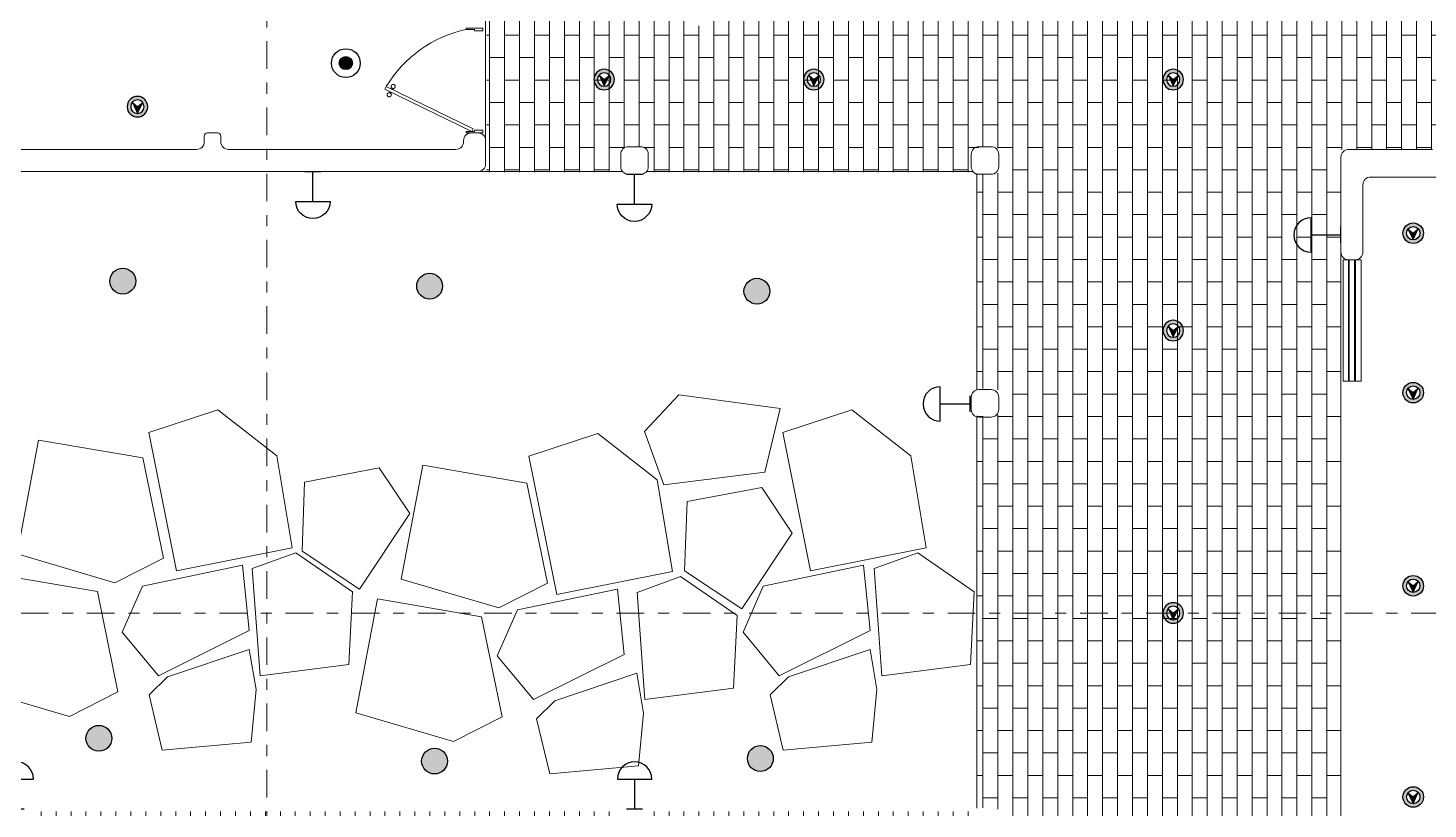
# Model space of a CAD drawing. Header units: metres. Extents: x 14 to 2416, y -346 to 476.
# Drawn here: x 38.55 to 51.24, y -214.12 to -207.04 of the extents above; entities that cross this region are included whole.
import ezdxf

# ---------------------------------------------------------------- set-up
doc = ezdxf.new("R2010")
doc.units = ezdxf.units.M
for name, pattern in [('0', [0]), ('CONTINU', [0]), ('DASHDOT', [1, 0.5, -0.25, 0, -0.25])]:
    doc.linetypes.add(name, pattern=pattern)
doc.layers.get('0').update_dxf_attribs({"linetype": '0', "lineweight": 20})
for name, color, linetype, lineweight in [('A-ANNO-TEXT', 20, 'Continuous', 13), ('A-DOOR', 35, 'Continuous', 5), ('A-SECT-IDEN', 251, 'CONTINU', 9), ('A-WALL', 250, 'Continuous', 20), ('baños', 251, 'Continuous', 0), ('calle', 254, 'Continuous', 0), ('MAVA', 1, 'Continuous', 15), ('piso', 253, 'Continuous', 0)]:
    doc.layers.add(name, color=color, linetype=linetype, lineweight=lineweight)
doc.layers.add('hatch piso', color=253, linetype='Continuous', lineweight=0, transparency=0.7)
doc.layers.add('MAVA LUM', color=1, linetype='Continuous')
doc.layers.add('MAVA Luminarias', color=1, linetype='Continuous')
doc.styles.add('DIMTEXT', font='dim.shx', dxfattribs={"width": 0.75})

# ---------------------------------------------------------------- blocks, each defined once
blk = doc.blocks.new('puerta 1.00')
at = {"layer": 'A-DOOR'}
for p, q in [((-0.15, -0.012), (-0.937, -0.395)), ((-0.138, -0.038), (-0.925, -0.42)), ((-0.138, -0.038), (-0.15, -0.012)), ((-0.895, -0.374), (-0.9, -0.364)), ((-0.878, -0.366), (-0.883, -0.356)), ((-0.937, -0.395), (-0.925, -0.42)), ((-0.882, -0.4), (-0.877, -0.41)), ((-0.865, -0.392), (-0.86, -0.402))]:
    blk.add_line(p, q, dxfattribs=at)
for points in [[(-0.05, 0), (-0.05, -0.025), (-0.125, -0.025), (-0.125, -0.012), (-0.2, -0.012), (-0.2, 0), (-0.05, 0)], [(-0.05, -0.95), (-0.05, -0.925), (-0.125, -0.925), (-0.125, -0.937), (-0.2, -0.937), (-0.2, -0.95), (-0.05, -0.95)]]:
    blk.add_lwpolyline(points, dxfattribs=at)
blk.add_arc((0.037, 0.16), 1.123, 211.1336, 257.8343, dxfattribs=at)
for points in [[(-0.898, -0.364), (-0.903, -0.364), (-0.912, -0.359), (-0.917, -0.35), (-0.917, -0.34), (-0.912, -0.332), (-0.903, -0.327), (-0.893, -0.327), (-0.884, -0.332), (-0.879, -0.34), (-0.879, -0.35), (-0.884, -0.359), (-0.893, -0.364), (-0.898, -0.364)], [(-0.862, -0.439), (-0.867, -0.439), (-0.875, -0.434), (-0.88, -0.426), (-0.88, -0.416), (-0.875, -0.407), (-0.867, -0.402), (-0.857, -0.402), (-0.848, -0.407), (-0.843, -0.416), (-0.843, -0.426), (-0.848, -0.434), (-0.857, -0.439), (-0.862, -0.439)]]:
    blk.add_open_spline(points, degree=2, dxfattribs=at)
blk = doc.blocks.new('PL BASE 1N NASAS 09')
at = {"layer": 'A-DOOR'}
for points in [[(-99.911, -43.15), (-99.861, -43.15), (-99.861, -42.05), (-99.911, -42.05)], [(-99.856, -43.15), (-99.806, -43.15), (-99.806, -42.05), (-99.856, -42.05)], [(-99.798, -43.15), (-99.748, -43.15), (-99.748, -42.05), (-99.798, -42.05)]]:
    blk.add_lwpolyline(points, close=True, dxfattribs=at)
at = {"layer": 'A-WALL'}
for p, q in [((-110.231, -40.93), (-110.231, -40.98)), ((-110.111, -40.9), (-110.201, -40.9)), ((-110.081, -40.93), (-110.081, -40.98)), ((-107.881, -40.97), (-107.881, -40.98)), ((-107.881, -40.97), (-107.881, -40.98)), ((-107.751, -40.9), (-107.811, -40.9)), ((-107.681, -40.97), (-107.681, -41.18)), ((-110.301, -41.05), (-112.399, -41.05)), ((-107.951, -41.05), (-110.011, -41.05)), ((-99.861, -41.05), (-99.101, -41.05)), ((-99.931, -41.12), (-99.931, -42.63)), ((-107.751, -41.25), (-112.401, -41.25)), ((-99.661, -41.3), (-98.726, -41.3)), ((-99.731, -41.37), (-99.731, -41.98))]:
    blk.add_line(p, q, dxfattribs=at)
at = {"layer": 'A-WALL', "transparency": 33554684}
for p, q in [((-99.801, -42.05), (-99.861, -42.05)), ((-99.861, -42.05), (-99.801, -42.05))]:
    blk.add_line(p, q, dxfattribs=at)
at = {"layer": 'A-WALL'}
for points in [[(-106.387, -41.275), (-106.277, -41.275, 0.414214), (-106.207, -41.205), (-106.207, -41.095, 0.414214), (-106.277, -41.025), (-106.387, -41.025, 0.414214), (-106.457, -41.095), (-106.457, -41.205, 0.414214)], [(-103.211, -41.275), (-103.101, -41.275, 0.414214), (-103.031, -41.205), (-103.031, -41.095, 0.414214), (-103.101, -41.025), (-103.211, -41.025, 0.414214), (-103.281, -41.095), (-103.281, -41.205, 0.414214)], [(-103.211, -43.475), (-103.101, -43.475, 0.414214), (-103.031, -43.405), (-103.031, -43.295, 0.414214), (-103.101, -43.225), (-103.211, -43.225, 0.414214), (-103.281, -43.295), (-103.281, -43.405, 0.414214)]]:
    blk.add_lwpolyline(points, format="xyb", close=True, dxfattribs=at)
for centre, radius, start, end in [((-110.301, -40.98), 0.07, 270, 0), ((-110.201, -40.93), 0.03, 90, 180), ((-110.111, -40.93), 0.03, 360, 90), ((-110.011, -40.98), 0.07, 180, 270), ((-107.951, -40.98), 0.07, 270, 360), ((-107.811, -40.97), 0.07, 90, 180), ((-107.751, -40.97), 0.07, 0, 90), ((-99.861, -41.12), 0.07, 90, 180), ((-107.751, -41.18), 0.07, 270, 0), ((-99.661, -41.37), 0.07, 90, 180), ((-99.861, -41.98), 0.07, 180, 270), ((-99.801, -41.98), 0.07, 270, 0)]:
    blk.add_arc(centre, radius, start, end, dxfattribs=at)
at = {"layer": 'piso'}
for p, q in [((-107.681, -39.88), (-107.681, -40.97)), ((-107.751, -41.25), (-106.436, -41.25)), ((-106.227, -41.25), (-103.265, -41.25)), ((-103.231, -41.268), (-103.231, -43.231)), ((-99.931, -41.98), (-99.931, -48.52)), ((-103.231, -43.462), (-103.231, -47.018))]:
    blk.add_line(p, q, dxfattribs=at)
at = {"layer": 'A-DOOR', "xscale": -1, "rotation": 180}
blk.add_blockref('puerta 1.00', (-107.657, -40.9), dxfattribs=at)
blk = doc.blocks.new('PL MUEBLES 1N NASAS 09')
at = {"layer": 'hatch piso'}
h = blk.add_hatch(dxfattribs=at)
h.set_pattern_fill('AR-BRSTD', color=256, scale=0.002, angle=-90)
h.set_pattern_definition([(270, (-8.74588, 232.01007), (0.1354836, -2e-17), []), (0, (-8.74588, 232.01007), (0.1354836, 0.2032), [0.1354836, -0.1354836])])
edge = h.paths.add_edge_path()
edge.add_line((62.33, 47.148), (63.23, 47.148))
edge.add_line((63.23, 47.148), (63.23, 48.448))
edge.add_line((63.23, 48.448), (56.533, 48.448))
edge.add_line((56.533, 48.448), (56.533, 48.273))
edge.add_line((56.533, 48.273), (56.383, 48.273))
edge.add_line((56.383, 48.273), (56.383, 48.454))
edge.add_line((56.383, 48.454), (54.588, 48.454))
edge.add_line((54.588, 48.454), (54.588, 46.948))
edge.add_line((54.588, 46.948), (55.826, 46.948))
edge.add_arc((55.875, 46.997), 0.07, 180, 224.6727, ccw=False)
edge.add_line((55.805, 46.997), (55.805, 47.107))
edge.add_arc((55.875, 47.107), 0.07, 90, 180, ccw=False)
edge.add_line((55.875, 47.177), (55.985, 47.177))
edge.add_arc((55.985, 47.107), 0.07, 0, 90, ccw=False)
edge.add_line((56.055, 47.107), (56.055, 46.997))
edge.add_arc((55.985, 46.997), 0.07, -44.6727, 0, ccw=False)
edge.add_line((56.035, 46.948), (59.026, 46.948))
edge.add_arc((59.075, 46.997), 0.07, 180, 224.6728, ccw=False)
edge.add_line((59.005, 46.997), (59.005, 47.107))
edge.add_arc((59.075, 47.107), 0.07, 90, 180, ccw=False)
edge.add_line((59.075, 47.177), (59.185, 47.177))
edge.add_arc((59.185, 47.107), 0.07, 0, 90, ccw=False)
edge.add_line((59.255, 47.107), (59.255, 46.997))
edge.add_arc((59.185, 46.997), 0.07, -90, 0, ccw=False)
edge.add_line((59.185, 46.927), (59.075, 46.927))
edge.add_arc((59.075, 46.997), 0.07, 229.9948, 270, ccw=False)
edge.add_line((59.03, 46.944), (59.03, 44.972))
edge.add_arc((59.075, 44.918), 0.07, 90, 130.0052, ccw=False)
edge.add_line((59.075, 44.988), (59.185, 44.988))
edge.add_arc((59.185, 44.918), 0.07, 0, 90, ccw=False)
edge.add_line((59.255, 44.918), (59.255, 44.808))
edge.add_arc((59.185, 44.808), 0.07, -90, 0, ccw=False)
edge.add_line((59.185, 44.738), (59.075, 44.738))
edge.add_arc((59.075, 44.808), 0.07, 229.9948, 270, ccw=False)
edge.add_line((59.03, 44.755), (59.03, 41.172))
edge.add_arc((59.075, 41.118), 0.07, 90, 130.0052, ccw=False)
edge.add_line((59.075, 41.188), (59.185, 41.188))
edge.add_arc((59.185, 41.118), 0.07, 0, 90, ccw=False)
edge.add_line((59.255, 41.118), (59.255, 41.008))
edge.add_arc((59.185, 41.008), 0.07, -90, 0, ccw=False)
edge.add_line((59.185, 40.938), (59.075, 40.938))
edge.add_arc((59.075, 41.008), 0.07, 180, 270, ccw=False)
edge.add_line((59.005, 41.008), (59.005, 41.118))
edge.add_arc((59.075, 41.118), 0.07, 149.8481, 180, ccw=False)
edge.add_line((59.015, 41.154), (56.039, 41.154))
edge.add_arc((55.985, 41.109), 0.07, 0, 40.0052, ccw=False)
edge.add_line((56.055, 41.109), (56.055, 40.999))
edge.add_arc((55.985, 40.999), 0.07, -90, 0, ccw=False)
edge.add_line((55.985, 40.929), (55.875, 40.929))
edge.add_arc((55.875, 40.999), 0.07, 180, 270, ccw=False)
edge.add_line((55.805, 40.999), (55.805, 41.109))
edge.add_arc((55.875, 41.109), 0.07, 139.9948, 180, ccw=False)
edge.add_line((55.822, 41.154), (50.436, 41.154))
edge.add_arc((50.383, 41.109), 0.07, 0, 40.0052, ccw=False)
edge.add_line((50.453, 41.109), (50.453, 40.999))
edge.add_arc((50.383, 40.999), 0.07, -90, 0, ccw=False)
edge.add_line((50.383, 40.929), (50.273, 40.929))
edge.add_arc((50.273, 40.999), 0.07, 180, 270, ccw=False)
edge.add_line((50.203, 40.999), (50.203, 41.109))
edge.add_arc((50.273, 41.109), 0.07, 139.9948, 180, ccw=False)
edge.add_line((50.219, 41.154), (46.43, 41.154))
edge.add_line((46.43, 41.154), (46.43, 40.954))
edge.add_line((46.43, 40.954), (44.33, 40.954))
edge.add_line((44.33, 40.954), (44.33, 39.354))
edge.add_line((44.33, 39.354), (47.83, 39.354))
edge.add_line((47.83, 39.354), (47.83, 38.954))
edge.add_line((47.83, 38.954), (62.33, 38.954))
edge.add_line((62.33, 38.954), (62.33, 47.148))
at = {"layer": 'baños'}
blk.add_blockref('PL BASE 1N NASAS 09', (162.262, 88.203), dxfattribs=at)
blk = doc.blocks.new('A$Cbef68299')
blk.add_blockref('PL MUEBLES 1N NASAS 09', (-30.766, -32.053))
blk = doc.blocks.new('A$Cc5be7df0')
at = {"layer": 'A-SECT-IDEN', "linetype": 'DASHDOT', "ltscale": 0.5}
for p, q in [((25.982, 40.617), (25.982, 16.257)), ((58.801, 28.237), (9.145, 28.237))]:
    blk.add_line(p, q, dxfattribs=at)
at = {"layer": 'calle'}
for points in [[(30.633, 30.09), (29.714, 30.213), (29.403, 29.881), (29.58, 29.4), (30.493, 29.512)], [(25.536, 30.078), (26.072, 29.661), (26.211, 28.829), (25.162, 28.62), (24.91, 29.874)], [(31.283, 30.078), (31.818, 29.661), (31.957, 28.829), (30.909, 28.62), (30.656, 29.874)], [(28.981, 29.863), (29.517, 29.445), (29.656, 28.613), (28.608, 28.404), (28.355, 29.658)], [(25.043, 28.735), (24.603, 28.512), (23.718, 28.772), (23.912, 29.804), (24.856, 29.642)], [(28.525, 28.508), (28.084, 28.284), (27.199, 28.544), (27.394, 29.576), (28.337, 29.414)], [(26.3, 28.798), (26.82, 28.452), (27.277, 29.138), (27, 29.553), (26.322, 29.424)], [(29.767, 28.621), (30.286, 28.275), (30.743, 28.96), (30.467, 29.375), (29.789, 29.247)], [(26.725, 27.772), (25.919, 27.669), (25.849, 28.64), (26.245, 28.782), (26.758, 28.429)], [(32.359, 27.772), (31.554, 27.669), (31.484, 28.64), (31.879, 28.782), (32.392, 28.429)], [(24.632, 27.524), (24.192, 27.301), (23.307, 27.561), (23.502, 28.593), (24.445, 28.431)], [(25.761, 28.67), (24.853, 28.48), (24.671, 28.064), (24.998, 27.668), (25.822, 28.078)], [(30.211, 27.557), (29.406, 27.453), (29.336, 28.424), (29.731, 28.567), (30.244, 28.214)], [(31.388, 28.67), (30.48, 28.48), (30.297, 28.064), (30.625, 27.668), (31.449, 28.078)], [(29.158, 28.454), (28.251, 28.265), (28.068, 27.848), (28.396, 27.453), (29.219, 27.862)], [(28.114, 27.297), (27.673, 27.073), (26.788, 27.333), (26.983, 28.365), (27.927, 28.203)], [(25.822, 27.907), (25.08, 27.659), (24.914, 27.495), (25.033, 26.995), (25.838, 27.067), (25.883, 27.544)], [(31.449, 27.907), (30.707, 27.659), (30.541, 27.495), (30.66, 26.995), (31.465, 27.067), (31.509, 27.544)], [(29.334, 27.691), (28.592, 27.443), (28.426, 27.28), (28.545, 26.779), (29.35, 26.852), (29.395, 27.329)]]:
    blk.add_lwpolyline(points, close=True, dxfattribs=at)
at = {"layer": 'A-ANNO-TEXT'}
blk.add_blockref('A$Cbef68299', (4.149, 17.337), dxfattribs=at)
blk = doc.blocks.new('SUPERFICIAL')
at = {"layer": 'MAVA LUM'}
h = blk.add_hatch(color=256, dxfattribs=at)
h.dxf.hatch_style = 1
edge = h.paths.add_edge_path()
edge.add_arc((0.001, 0.002), 0.059, 0, 360)
for radius in [0.13, 0.0593]:
    blk.add_circle((0.001, 0.002, 0), radius, dxfattribs=at)
at = {"ltscale": 1e-05, "style": 'DIMTEXT', "flags": 1}
blk.add_attdef('MULTIPLICADOR', (0.093, 0.469), '', height=0.15, dxfattribs=at)
blk = doc.blocks.new('dl ip')
at = {"layer": 'MAVA', "true_color": 0xf8991e, "transparency": 33554687}
h = blk.add_hatch(color=30, dxfattribs=at)
h.dxf.hatch_style = 1
h.paths.add_polyline_path([(94.757, -111.209), (94.711, -111.248), (94.662, -111.211), (94.711, -111.309)])
at = {"layer": 'MAVA Luminarias', "linetype": 'Continuous', "true_color": 0xf8991e}
h = blk.add_hatch(color=30, dxfattribs=at)
h.paths.add_polyline_path([(94.618, -111.248, 1), (94.804, -111.248, 1)])
h.paths.add_polyline_path([(94.772, -111.248, -1), (94.65, -111.248, -1)], flags=16)
at = {"layer": 'MAVA', "color": 30, "true_color": 0xf8991e}
for p, q in [((94.711, -111.248), (94.662, -111.211)), ((94.662, -111.211), (94.711, -111.309)), ((94.711, -111.309), (94.757, -111.209)), ((94.757, -111.209), (94.711, -111.248))]:
    blk.add_line(p, q, dxfattribs=at)
at = {"layer": 'MAVA Luminarias', "color": 30, "linetype": 'Continuous', "true_color": 0xf8991e}
for radius in [0.093, 0.061]:
    blk.add_circle((94.711, -111.248), radius, dxfattribs=at)
blk = doc.blocks.new('A$Cd6acdfdc')
at = {"layer": 'MAVA Luminarias', "transparency": 33554687}
blk.add_hatch(color=2, dxfattribs=at).paths.add_polyline_path([(0, 0.079, 1), (0.158, 0.079, 1)])
at = {"layer": 'MAVA Luminarias', "color": 2, "transparency": 33554687}
blk.add_circle((0.079, 0.079), 0.079, dxfattribs=at)
blk = doc.blocks.new('SCONCE 1')
at = {"layer": 'MAVA Luminarias', "color": 5, "linetype": 'Continuous'}
for p, q in [((-1.374, 0.679), (-1.374, 1.191)), ((-0.931, 0.816), (-0.931, 1.054)), ((-1.374, 0.935), (-0.931, 0.935))]:
    blk.add_line(p, q, dxfattribs=at)
blk.add_arc((-1.374, 0.935), 0.256, 90, 270, dxfattribs=at)

msp = doc.modelspace()

# ---------------------------------------------------------------- block references
at = {"layer": 'A-ANNO-TEXT'}
msp.add_blockref('A$Cc5be7df0', (14.738, -240.577), dxfattribs=at)
at = {"layer": 'MAVA Luminarias'}
for name, p in [('SUPERFICIAL', (41.434, -207.36, 0)), ('dl ip', (-43.603, -97.651)), ('dl ip', (-43.603, -99.095)), ('dl ip', (-43.603, -100.845)), ('dl ip', (-43.603, -102.758))]:
    msp.add_blockref(name, p, dxfattribs=at)
at = {"layer": 'MAVA Luminarias', "xscale": -1}
for p in [(138.487, -96.259), (140.387, -96.259), (143.644, -96.259), (134.257, -96.505), (143.644, -98.533), (143.644, -101.092)]:
    msp.add_blockref('dl ip', p, dxfattribs=at)
at = {"layer": 'MAVA Luminarias', "color": 251, "yscale": 0.6101999921123585, "zscale": 0.6101999921123585, "rotation": 270}
for p, xscale in [((40.566, -207.772), -0.6101999921123585), ((43.48, -207.797), -0.6101999921123585), ((37.878, -214.683), 0.6101999921123585), ((43.481, -214.683), 0.6101999921123585)]:
    msp.add_blockref('SCONCE 1', p, dxfattribs=dict(at, xscale=xscale))
at = {"layer": 'MAVA Luminarias', "color": 251, "xscale": 0.6101999921123585, "yscale": 0.6101999921123585, "zscale": 0.6101999921123585}
for p in [(51.02, -209.485), (47.66, -211.016)]:
    msp.add_blockref('SCONCE 1', p, dxfattribs=at)
at = {"layer": 'MAVA Luminarias', "xscale": 1.483214008569871, "yscale": 1.483214008569871, "zscale": 1.483214008569871}
for p in [(39.296, -209.45), (42.077, -209.496), (45.043, -209.542), (39.08, -213.592), (42.122, -213.798), (45.074, -213.775)]:
    msp.add_blockref('A$Cd6acdfdc', p, dxfattribs=at)

doc.saveas('drawing.dxf')
